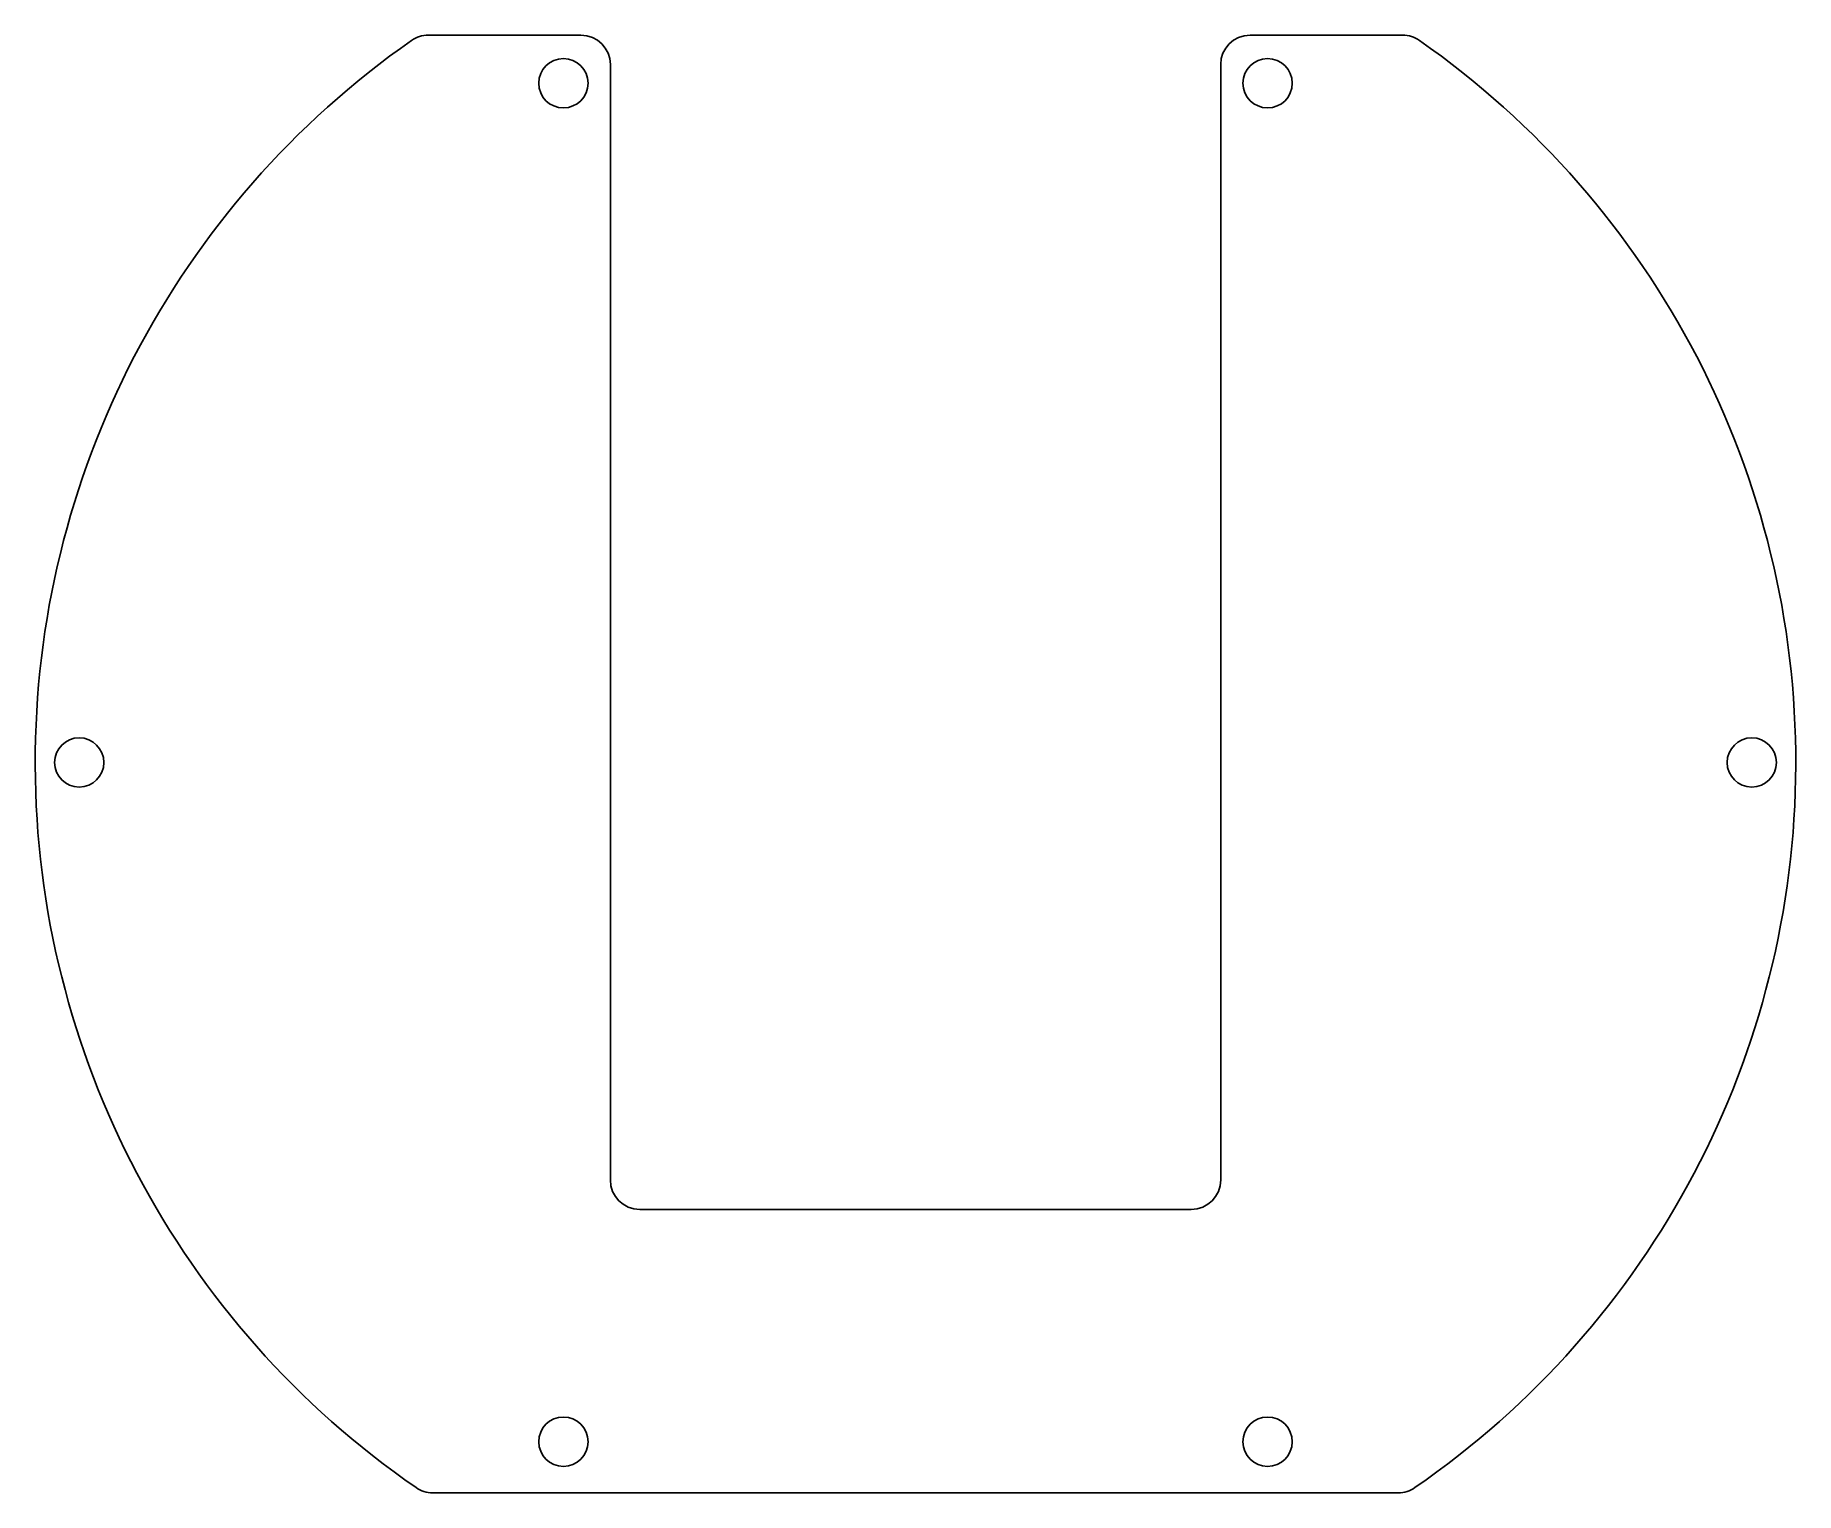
# Model space of a CAD drawing. Header units: millimetres. Extents: x -75 to 75, y -62 to 62.
import ezdxf

# ---------------------------------------------------------------- set-up
doc = ezdxf.new("R2010")
doc.units = ezdxf.units.MM
doc.layers.add('Body004', color=7, linetype='CONTINUOUS')

msp = doc.modelspace()

# ---------------------------------------------------------------- linework, layer by layer
at = {"layer": 'Body004'}
for p, q in [((-41.5108, 61.9399, 49), (-28.5, 61.9399, 49)), ((-41.5108, 61.9399, 49), (-41.5108, 61.9399, 50.6)), ((-41.5108, 61.9399, 50.6), (-28.5, 61.9399, 50.6)), ((-41.5108, 61.9399, 49), (-28.5, 61.9399, 49)), ((-41.5108, 61.9399, 49), (-41.5108, 61.9399, 50.6)), ((-41.5108, 61.9399, 50.6), (-28.5, 61.9399, 50.6)), ((-28.5, 61.9399, 49), (-28.5, 61.9399, 50.6)), ((-28.5, 61.9399, 49), (-28.5, 61.9399, 50.6)), ((28.5, 61.9399, 49), (41.5108, 61.9399, 49)), ((28.5, 61.9399, 50.6), (41.5108, 61.9399, 50.6)), ((28.5, 61.9399, 49), (41.5108, 61.9399, 49)), ((28.5, 61.9399, 49), (28.5, 61.9399, 50.6)), ((28.5, 61.9399, 50.6), (41.5108, 61.9399, 50.6)), ((28.5, 61.9399, 49), (28.5, 61.9399, 50.6)), ((41.5108, 61.9399, 49), (41.5108, 61.9399, 50.6)), ((41.5108, 61.9399, 49), (41.5108, 61.9399, 50.6)), ((-42.9422, 61.4896, 49), (-42.9422, 61.4896, 50.6)), ((-42.9422, 61.4896, 49), (-42.9422, 61.4896, 50.6)), ((42.9422, 61.4896, 49), (42.9422, 61.4896, 50.6)), ((42.9422, 61.4896, 49), (42.9422, 61.4896, 50.6)), ((-26, 59.4399, 49), (-26, -35.5601, 49)), ((-26, 59.4399, 50.6), (-26, -35.5601, 50.6)), ((-26, 59.4399, 49), (-26, 59.4399, 50.6)), ((-26, 59.4399, 49), (-26, -35.5601, 49)), ((-26, 59.4399, 49), (-26, 59.4399, 50.6)), ((-26, 59.4399, 50.6), (-26, -35.5601, 50.6)), ((26, 59.4399, 49), (26, -35.5601, 49)), ((26, 59.4399, 50.6), (26, -35.5601, 50.6)), ((26, 59.4399, 49), (26, 59.4399, 50.6)), ((26, 59.4399, 49), (26, -35.5601, 49)), ((26, 59.4399, 49), (26, 59.4399, 50.6)), ((26, 59.4399, 50.6), (26, -35.5601, 50.6)), ((-27.9, 57.8499, 49), (-27.9, 57.8499, 50.6)), ((-27.9, 57.8499, 49), (-27.9, 57.8499, 50.6)), ((32.1, 57.8499, 49), (32.1, 57.8499, 50.6)), ((32.1, 57.8499, 49), (32.1, 57.8499, 50.6)), ((-69.15, 0, 49), (-69.15, 0, 50.6)), ((-69.15, 0, 49), (-69.15, 0, 50.6)), ((73.35, 0, 49), (73.35, 0, 50.6)), ((73.35, 0, 49), (73.35, 0, 50.6)), ((-26, -35.5601, 49), (-26, -35.5601, 50.6)), ((-26, -35.5601, 49), (-26, -35.5601, 50.6)), ((26, -35.5601, 49), (26, -35.5601, 50.6)), ((26, -35.5601, 49), (26, -35.5601, 50.6)), ((-23.5, -38.0601, 49), (23.5, -38.0601, 49)), ((-23.5, -38.0601, 50.6), (23.5, -38.0601, 50.6)), ((-23.5, -38.0601, 49), (-23.5, -38.0601, 50.6)), ((-23.5, -38.0601, 49), (23.5, -38.0601, 49)), ((-23.5, -38.0601, 49), (-23.5, -38.0601, 50.6)), ((-23.5, -38.0601, 50.6), (23.5, -38.0601, 50.6)), ((23.5, -38.0601, 49), (23.5, -38.0601, 50.6)), ((23.5, -38.0601, 49), (23.5, -38.0601, 50.6)), ((-27.9, -57.85, 49), (-27.9, -57.85, 50.6)), ((-27.9, -57.85, 49), (-27.9, -57.85, 50.6)), ((32.1, -57.85, 49), (32.1, -57.85, 50.6)), ((32.1, -57.85, 49), (32.1, -57.85, 50.6)), ((-42.5544, -61.7586, 49), (-42.5544, -61.7586, 50.6)), ((-42.5544, -61.7586, 49), (-42.5544, -61.7586, 50.6)), ((-41.1359, -62.2, 49), (41.1359, -62.2, 49)), ((-41.1359, -62.2, 49), (-41.1359, -62.2, 50.6)), ((-41.1359, -62.2, 50.6), (41.1359, -62.2, 50.6)), ((-41.1359, -62.2, 49), (41.1359, -62.2, 49)), ((-41.1359, -62.2, 49), (-41.1359, -62.2, 50.6)), ((-41.1359, -62.2, 50.6), (41.1359, -62.2, 50.6)), ((41.1359, -62.2, 49), (41.1359, -62.2, 50.6)), ((41.1359, -62.2, 49), (41.1359, -62.2, 50.6)), ((42.5544, -61.7586, 49), (42.5544, -61.7586, 50.6)), ((42.5544, -61.7586, 49), (42.5544, -61.7586, 50.6))]:
    msp.add_line(p, q, dxfattribs=at)
for centre in [(-30, 57.8499), (-30, 57.8499), (-30, 57.8499), (-30, 57.8499), (30, 57.8499), (30, 57.8499), (30, 57.8499), (30, 57.8499), (-71.25, 0), (-71.25, 0), (-71.25, 0), (-71.25, 0), (71.25, 0), (71.25, 0), (71.25, 0), (71.25, 0), (-30, -57.85), (-30, -57.85), (-30, -57.85), (-30, -57.85), (30, -57.85), (30, -57.85), (30, -57.85), (30, -57.85)]:
    msp.add_circle(centre, 2.1, dxfattribs=at)
for centre, radius, start, end in [((-41.5108, 59.4399, 49), 2.5, 90, 124.929), ((-41.5108, 59.4399, 49), 2.5, 90, 124.929), ((-41.5108, 59.4399, 50.6), 2.5, 90, 124.929), ((-41.5108, 59.4399, 50.6), 2.5, 90, 124.929), ((-28.5, 59.4399, 49), 2.5, 0, 90), ((-28.5, 59.4399, 50.6), 2.5, 0, 90), ((-28.5, 59.4399, 49), 2.5, 0, 90), ((-28.5, 59.4399, 50.6), 2.5, 0, 90), ((28.5, 59.4399, 49), 2.5, 90, 180), ((28.5, 59.4399, 50.6), 2.5, 90, 180), ((28.5, 59.4399, 49), 2.5, 90, 180), ((28.5, 59.4399, 50.6), 2.5, 90, 180), ((41.5108, 59.4399, 49), 2.5, 55.0709, 90), ((41.5108, 59.4399, 50.6), 2.5, 55.0709, 90), ((41.5108, 59.4399, 49), 2.5, 55.0709, 90), ((41.5108, 59.4399, 50.6), 2.5, 55.0709, 90), ((0, 0, 49), 75, 124.929, -124.569), ((0, 0, 50.6), 75, 124.929, -124.569), ((0, 0, 49), 75, 124.929, -124.569), ((0, 0, 50.6), 75, 124.929, -124.569), ((0, 0, 49), 75, -55.4315, 55.0709), ((0, 0, 50.6), 75, -55.4315, 55.0709), ((0, 0, 49), 75, -55.4315, 55.0709), ((0, 0, 50.6), 75, -55.4315, 55.0709), ((-23.5, -35.5601, 49), 2.5, 180, -90), ((-23.5, -35.5601, 50.6), 2.5, 180, -90), ((-23.5, -35.5601, 49), 2.5, 180, -90), ((-23.5, -35.5601, 50.6), 2.5, 180, -90), ((23.5, -35.5601, 49), 2.5, -90, 0), ((23.5, -35.5601, 50.6), 2.5, -90, 0), ((23.5, -35.5601, 49), 2.5, -90, 0), ((23.5, -35.5601, 50.6), 2.5, -90, 0), ((-41.1359, -59.7, 49), 2.5, -124.569, -90), ((-41.1359, -59.7, 49), 2.5, -124.569, -90), ((-41.1359, -59.7, 50.6), 2.5, -124.569, -90), ((-41.1359, -59.7, 50.6), 2.5, -124.569, -90), ((41.1359, -59.7, 49), 2.5, -90, -55.4315), ((41.1359, -59.7, 50.6), 2.5, -90, -55.4315), ((41.1359, -59.7, 49), 2.5, -90, -55.4315), ((41.1359, -59.7, 50.6), 2.5, -90, -55.4315)]:
    msp.add_arc(centre, radius, start, end, dxfattribs=at)

doc.saveas('drawing.dxf')
